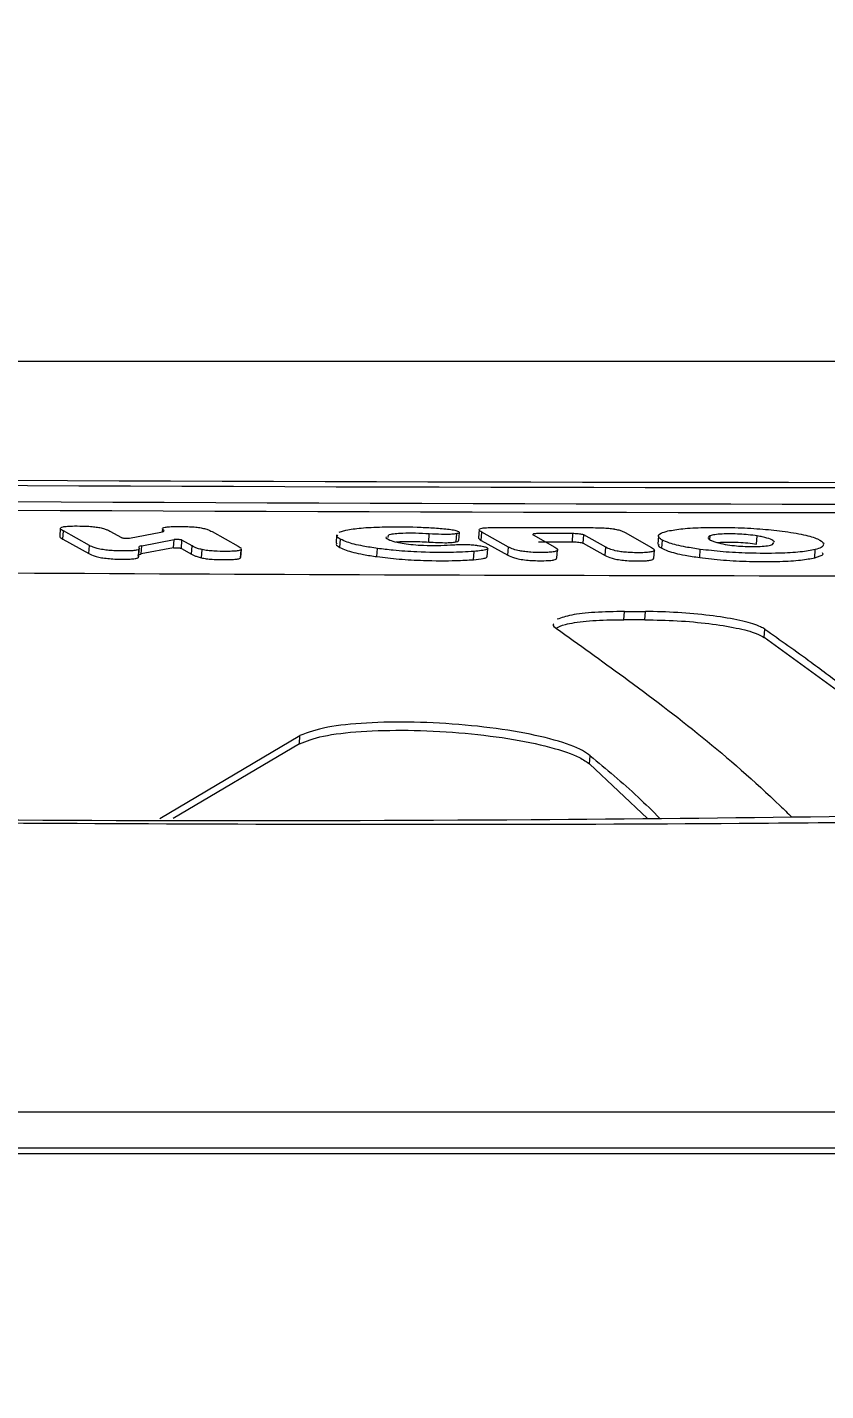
# Model space of a CAD drawing. Header units: millimetres. Extents: x -8327 to 9087, y -6583 to 5996.
# Drawn here: x 5931.46 to 5950.37, y 585.55 to 617.84 of the extents above; entities that cross this region are included whole.
import ezdxf

# ---------------------------------------------------------------- set-up
doc = ezdxf.new("R2010")
doc.units = ezdxf.units.MM
doc.layers.add('DIKOM_ОБЪЕКТ', color=7, linetype='Continuous')
doc.layers.add('DIKOM_РАЗМЕР_ОБЪЕКТА', color=7, linetype='Continuous')
doc.styles.add('style1', font='arial.ttf', dxfattribs={"width": 0.8})
doc.dimstyles.new('1-50', dxfattribs={"dimtxt": 300, "dimasz": 200, "dimexe": 100, "dimexo": 0, "dimgap": 100, "dimtad": 1, "dimtxsty": 'style1', "dimcen": 200, "dimclrd": 7, "dimclre": 7, "dimclrt": 7, "dimadec": 1, "dimazin": 2, "dimtfac": 1, "dimtmove": 0, "dimatfit": 2, "dimfxl": 0, "dimlwd": 25, "dimlwe": 18, "dimarcsym": 0})

# ---------------------------------------------------------------- blocks, each defined once
blk = doc.blocks.new('*D9')
at = {"layer": 'Defpoints', "color": 0, "transparency": 16777216}
for p in [(7087.366, 843.902), (-4957.594, 227.929), (7087.366, -4838.641)]:
    blk.add_point(p, dxfattribs=at)
at = {"layer": 'DIKOM_РАЗМЕР_ОБЪЕКТА', "color": 7, "lineweight": 18, "transparency": 16777216}
for p, q in [((7087.366, 843.902), (7087.366, -4938.641)), ((-4957.594, 227.929), (-4957.594, -4938.641))]:
    blk.add_line(p, q, dxfattribs=at)
at = {"layer": 'DIKOM_РАЗМЕР_ОБЪЕКТА', "color": 7, "lineweight": 25, "transparency": 16777216}
blk.add_line((-4757.594, -4838.641), (6887.366, -4838.641), dxfattribs=at)
at = {"layer": 'DIKOM_РАЗМЕР_ОБЪЕКТА', "color": 7, "transparency": 16777216}
for points in [[(-4757.594, -4805.308), (-4757.594, -4871.975), (-4957.594, -4838.641)], [(6887.366, -4805.308), (6887.366, -4871.975), (7087.366, -4838.641)]]:
    blk.add_solid(points, dxfattribs=at)
at = {"layer": 'DIKOM_РАЗМЕР_ОБЪЕКТА', "color": 7, "transparency": 16777216, "insert": (4098.945, -4585.469), "char_height": 300, "attachment_point": 5, "style": 'style1'}
blk.add_mtext('12040', dxfattribs=at)

msp = doc.modelspace()

# ---------------------------------------------------------------- linework, layer by layer
at = {"layer": 'DIKOM_ОБЪЕКТ', "color": 7, "linetype": 'Continuous', "lineweight": 15}
for p, q in [((6093.049, 609.928), (5854.964, 609.928)), ((5932.246, 605.98), (5932.232, 605.785)), ((5932.306, 605.719), (5932.32, 605.913)), ((5932.935, 605.57), (5932.32, 605.913)), ((5933.42, 605.909), (5933.696, 605.756)), ((5933.887, 605.744), (5934.627, 605.881)), ((5934.667, 605.969), (5934.661, 605.891)), ((5934.702, 605.925), (5934.696, 605.931)), ((5935.841, 605.898), (5936.457, 605.554)), ((5938.85, 605.882), (5939.011, 605.933)), ((5940.971, 605.65), (5940.985, 605.844)), ((5941.624, 605.656), (5941.638, 605.85)), ((5941.682, 605.685), (5941.696, 605.879)), ((5942.162, 605.946), (5942.149, 605.751)), ((5942.214, 605.69), (5942.229, 605.885)), ((5942.857, 605.533), (5942.229, 605.885)), ((5942.574, 605.997), (5944.866, 605.992)), ((5944.385, 605.85), (5943.587, 605.852)), ((5944.372, 605.655), (5944.385, 605.85)), ((5945.621, 605.877), (5946.249, 605.525)), ((5932.306, 605.719), (5932.921, 605.376)), ((5932.921, 605.376), (5932.935, 605.57)), ((5934.164, 605.37), (5934.179, 605.564)), ((5934.927, 605.514), (5934.164, 605.37)), ((5934.179, 605.564), (5934.941, 605.708)), ((5934.927, 605.514), (5934.941, 605.708)), ((5935.114, 605.501), (5935.128, 605.695)), ((5935.368, 605.559), (5935.128, 605.695)), ((5935.355, 605.365), (5935.368, 605.559)), ((5938.789, 605.819), (5938.775, 605.625)), ((5938.869, 605.524), (5938.883, 605.718)), ((5940.014, 605.76), (5940.018, 605.817)), ((5942.214, 605.69), (5942.843, 605.338)), ((5942.843, 605.338), (5942.857, 605.533)), ((5943.44, 605.821), (5943.958, 605.53)), ((5943.573, 605.657), (5944.372, 605.655)), ((5944.63, 605.624), (5944.644, 605.819)), ((5944.63, 605.624), (5945.148, 605.332)), ((5945.162, 605.527), (5944.644, 605.819)), ((5945.148, 605.332), (5945.162, 605.527)), ((5946.412, 605.796), (5946.398, 605.602)), ((5946.488, 605.504), (5946.503, 605.698)), ((5947.635, 605.797), (5947.595, 605.771)), ((5947.628, 605.71), (5947.635, 605.797)), ((5948.736, 605.601), (5948.749, 605.795)), ((5949.115, 605.594), (5949.145, 605.638)), ((5934.095, 605.283), (5934.109, 605.478)), ((5934.103, 605.297), (5934.117, 605.492)), ((5935.114, 605.501), (5935.355, 605.365)), ((5935.59, 605.277), (5935.603, 605.471)), ((5936.514, 605.273), (5936.528, 605.467)), ((5936.514, 605.273), (5936.516, 605.287)), ((5936.522, 605.286), (5936.536, 605.481)), ((5936.53, 605.481), (5936.528, 605.467)), ((5939.745, 605.305), (5939.759, 605.499)), ((5942.031, 605.233), (5942.045, 605.428)), ((5942.357, 605.302), (5942.371, 605.497)), ((5944.008, 605.27), (5944.023, 605.465)), ((5946.3, 605.265), (5946.314, 605.46)), ((5947.387, 605.284), (5947.4, 605.478)), ((5950.111, 605.279), (5950.125, 605.473)), ((5945.591, 603.812), (5945.605, 604.006)), ((5945.605, 604.006), (5946.106, 604.004)), ((5946.092, 603.81), (5946.106, 604.004)), ((5946.092, 603.81), (5945.591, 603.812)), ((5948.915, 603.393), (5948.929, 603.587)), ((5950.827, 602.002), (5948.915, 603.393)), ((5934.607, 599.101), (5937.921, 601.067)), ((5937.908, 600.874), (5937.921, 601.067)), ((5937.908, 600.874), (5934.917, 599.1)), ((5944.779, 600.397), (5944.793, 600.59)), ((5946.151, 599.103), (5944.779, 600.397)), ((5852.742, 592.159), (6131.05, 592.159)), ((6131.049, 591.292), (5853.378, 591.292)), ((6131.049, 591.157), (5853.636, 591.157))]:
    msp.add_line(p, q, dxfattribs=at)
for points, knots in [([(5960.117, 228.93), (5960.11, 230.95), (5960.09, 236.81), (5959.932, 246.505), (5959.589, 258.003), (5959.082, 269.48), (5958.414, 280.925), (5957.584, 292.33), (5956.593, 303.687), (5955.442, 314.986), (5954.131, 326.221), (5952.662, 337.382), (5951.036, 348.46), (5949.254, 359.448), (5947.317, 370.337), (5945.227, 381.119), (5942.985, 391.787), (5940.593, 402.331), (5938.052, 412.744), (5935.365, 423.018), (5932.534, 433.146), (5929.56, 443.12), (5926.447, 452.932), (5923.195, 462.575), (5919.809, 472.042), (5916.289, 481.325), (5912.639, 490.418), (5908.862, 499.314), (5904.959, 508.006), (5900.935, 516.488), (5896.792, 524.753), (5892.534, 532.796), (5888.162, 540.608), (5883.682, 548.187), (5879.094, 555.524), (5874.405, 562.615), (5869.616, 569.455), (5864.731, 576.037), (5859.755, 582.358), (5854.69, 588.413), (5849.54, 594.196), (5844.31, 599.703), (5839.003, 604.93), (5833.623, 609.874), (5828.176, 614.529), (5822.663, 618.894), (5817.09, 622.963), (5811.461, 626.734), (5805.781, 630.209), (5800.051, 633.361), (5795.433, 635.7), (5792.712, 636.877), (5791.93, 637.215)], [0, 0, 0, 0, 0.010755, 0.031188, 0.051621, 0.072055, 0.092489, 0.112922, 0.133356, 0.15379, 0.174224, 0.194659, 0.215093, 0.235528, 0.255963, 0.276399, 0.296834, 0.317271, 0.337707, 0.358144, 0.378582, 0.399019, 0.419458, 0.439897, 0.460336, 0.480776, 0.501217, 0.521658, 0.5421, 0.562542, 0.582985, 0.603428, 0.623873, 0.644317, 0.664762, 0.685208, 0.705653, 0.726099, 0.746544, 0.76699, 0.787434, 0.807878, 0.828321, 0.848762, 0.8692, 0.889637, 0.91007, 0.930499, 0.950924, 0.971343, 0.991758, 1, 1, 1, 1]), ([(6030.002, 607.552), (6003.971, 607.303), (5951.906, 606.806), (5899.913, 607.312), (5873.914, 607.565)], [0, 0, 0, 0, 0.4999606, 1, 1, 1, 1]), ([(6030.27, 607.439), (6004.239, 607.184), (5952.173, 606.675), (5900.181, 607.193), (5874.183, 607.452)], [0, 0, 0, 0, 0.499958, 1, 1, 1, 1]), ([(5874.973, 606.902), (5900.966, 606.626), (5952.956, 606.073), (6005.024, 606.617), (6031.061, 606.888)], [0, 0, 0, 0, 0.499954, 1, 1, 1, 1]), ([(6031.074, 607.084), (6005.043, 606.812), (5952.974, 606.267), (5900.985, 606.821), (5874.987, 607.097)], [0, 0, 0, 0, 0.499953, 1, 1, 1, 1]), ([(5932.32, 605.913), (5932.304, 605.923), (5932.274, 605.941), (5932.244, 605.964), (5932.25, 605.976), (5932.252, 605.979)], [0, 0, 0, 0, 0.41271, 0.82833, 1, 1, 1, 1]), ([(5932.257, 605.995), (5932.272, 606.002), (5932.301, 606.014), (5932.417, 606.027), (5932.602, 606.033), (5932.807, 606.03), (5933, 606.019), (5933.114, 606.005), (5933.167, 605.996), (5933.185, 605.992)], [0, 0, 0, 0, 0.135265, 0.271242, 0.435672, 0.673208, 0.803037, 0.933129, 1, 1, 1, 1]), ([(5933.185, 605.992), (5933.223, 605.983), (5933.297, 605.965), (5933.366, 605.937), (5933.402, 605.918), (5933.42, 605.909)], [0, 0, 0, 0, 0.341989, 0.669595, 1, 1, 1, 1]), ([(5934.627, 605.881), (5934.656, 605.887), (5934.701, 605.897), (5934.699, 605.911), (5934.698, 605.916)], [0, 0, 0, 0, 0.621834, 1, 1, 1, 1]), ([(5934.696, 605.931), (5934.689, 605.937), (5934.675, 605.949), (5934.663, 605.962), (5934.668, 605.968), (5934.668, 605.969)], [0, 0, 0, 0, 0.445653, 0.936831, 1, 1, 1, 1]), ([(5934.678, 605.985), (5934.693, 605.991), (5934.722, 606.004), (5934.838, 606.017), (5935.023, 606.022), (5935.228, 606.02), (5935.421, 606.009), (5935.535, 605.995), (5935.588, 605.986), (5935.606, 605.982)], [0, 0, 0, 0, 0.1352309, 0.2712205, 0.4356618, 0.6732004, 0.8030368, 0.9331313, 1, 1, 1, 1]), ([(5935.606, 605.982), (5935.644, 605.973), (5935.718, 605.955), (5935.787, 605.926), (5935.823, 605.908), (5935.841, 605.898)], [0, 0, 0, 0, 0.34179, 0.669371, 1, 1, 1, 1]), ([(5939.011, 605.933), (5939.121, 605.952), (5939.341, 605.989), (5939.938, 606.015), (5940.535, 606.014), (5940.943, 605.994), (5941.065, 605.989)], [0, 0, 0, 0, 0.246902, 0.493937, 0.849249, 1, 1, 1, 1]), ([(5940.985, 605.844), (5940.875, 605.85), (5940.659, 605.86), (5940.374, 605.86), (5940.163, 605.847), (5940.063, 605.831), (5940.027, 605.819), (5940.018, 605.817)], [0, 0, 0, 0, 0.283202, 0.551247, 0.745705, 0.940563, 1, 1, 1, 1]), ([(5941.638, 605.85), (5941.61, 605.846), (5941.555, 605.836), (5941.424, 605.83), (5941.231, 605.831), (5941.083, 605.839), (5940.985, 605.844)], [0, 0, 0, 0, 0.2026981, 0.4053116, 0.6066168, 1, 1, 1, 1]), ([(5941.065, 605.989), (5941.186, 605.98), (5941.37, 605.967), (5941.568, 605.937), (5941.664, 605.911), (5941.703, 605.884), (5941.689, 605.864), (5941.652, 605.854), (5941.638, 605.85)], [0, 0, 0, 0, 0.30719, 0.465427, 0.623873, 0.779446, 0.914627, 1, 1, 1, 1]), ([(5942.229, 605.885), (5942.214, 605.894), (5942.185, 605.912), (5942.158, 605.932), (5942.166, 605.943), (5942.168, 605.945)], [0, 0, 0, 0, 0.436287, 0.877146, 1, 1, 1, 1]), ([(5942.179, 605.964), (5942.195, 605.97), (5942.228, 605.982), (5942.348, 605.993), (5942.471, 605.997), (5942.555, 605.997), (5942.574, 605.997)], [0, 0, 0, 0, 0.265626, 0.531813, 0.888775, 1, 1, 1, 1]), ([(5943.587, 605.852), (5943.565, 605.851), (5943.521, 605.851), (5943.469, 605.846), (5943.438, 605.838), (5943.429, 605.829), (5943.437, 605.824), (5943.44, 605.821)], [0, 0, 0, 0, 0.212294, 0.425901, 0.63899, 0.853894, 1, 1, 1, 1]), ([(5944.644, 605.819), (5944.641, 605.82), (5944.632, 605.824), (5944.602, 605.832), (5944.546, 605.841), (5944.478, 605.847), (5944.423, 605.85), (5944.393, 605.85), (5944.385, 605.85)], [0, 0, 0, 0, 0.071011, 0.287932, 0.503613, 0.719081, 0.933296, 1, 1, 1, 1]), ([(5944.866, 605.992), (5944.941, 605.991), (5945.064, 605.99), (5945.238, 605.978), (5945.334, 605.966), (5945.378, 605.958), (5945.388, 605.956)], [0, 0, 0, 0, 0.405605, 0.665234, 0.926373, 1, 1, 1, 1]), ([(5945.388, 605.956), (5945.426, 605.948), (5945.5, 605.931), (5945.568, 605.904), (5945.603, 605.886), (5945.621, 605.877)], [0, 0, 0, 0, 0.336893, 0.666447, 1, 1, 1, 1]), ([(5946.503, 605.698), (5946.47, 605.72), (5946.386, 605.776), (5946.421, 605.853), (5946.576, 605.896), (5946.636, 605.913)], [0, 0, 0, 0, 0.272812, 0.717997, 1, 1, 1, 1]), ([(5946.636, 605.913), (5946.742, 605.933), (5946.956, 605.972), (5947.523, 606), (5948.16, 605.998), (5948.821, 605.968), (5949.168, 605.929), (5949.34, 605.91)], [0, 0, 0, 0, 0.1917138, 0.3838131, 0.6274721, 0.8162884, 1, 1, 1, 1]), ([(5948.749, 605.795), (5948.681, 605.806), (5948.557, 605.824), (5948.333, 605.84), (5948.119, 605.846), (5947.908, 605.842), (5947.727, 605.826), (5947.666, 605.807), (5947.635, 605.797)], [0, 0, 0, 0, 0.1852, 0.33462, 0.484261, 0.645603, 0.81986, 1, 1, 1, 1]), ([(5949.34, 605.91), (5949.521, 605.883), (5949.884, 605.828), (5950.221, 605.723), (5950.294, 605.652), (5950.332, 605.614)], [0, 0, 0, 0, 0.324146, 0.647681, 1, 1, 1, 1]), ([(5932.237, 605.785), (5932.236, 605.781), (5932.23, 605.77), (5932.259, 605.747), (5932.29, 605.728), (5932.306, 605.719)], [0, 0, 0, 0, 0.161702, 0.578416, 1, 1, 1, 1]), ([(5934.109, 605.478), (5934.096, 605.471), (5934.069, 605.458), (5933.981, 605.447), (5933.883, 605.441), (5933.749, 605.438), (5933.58, 605.441), (5933.395, 605.453), (5933.238, 605.472), (5933.073, 605.507), (5932.986, 605.542), (5932.943, 605.566), (5932.935, 605.57)], [0, 0, 0, 0, 0.0874769, 0.1754841, 0.2265633, 0.2934248, 0.4284788, 0.5192606, 0.6100621, 0.7303832, 0.9476842, 1, 1, 1, 1]), ([(5933.696, 605.756), (5933.697, 605.756), (5933.701, 605.754), (5933.716, 605.75), (5933.743, 605.745), (5933.777, 605.742), (5933.813, 605.74), (5933.847, 605.74), (5933.872, 605.742), (5933.883, 605.743), (5933.887, 605.744)], [0, 0, 0, 0, 0.037816, 0.185494, 0.331066, 0.478164, 0.623442, 0.76759, 0.910652, 1, 1, 1, 1]), ([(5934.179, 605.564), (5934.152, 605.558), (5934.097, 605.544), (5934.102, 605.526), (5934.105, 605.517)], [0, 0, 0, 0, 0.4889116, 1, 1, 1, 1]), ([(5934.105, 605.517), (5934.108, 605.513), (5934.115, 605.505), (5934.119, 605.492), (5934.113, 605.483), (5934.109, 605.478)], [0, 0, 0, 0, 0.298117, 0.596278, 1, 1, 1, 1]), ([(5934.927, 605.514), (5934.929, 605.514), (5934.938, 605.515), (5934.958, 605.517), (5934.992, 605.517), (5935.027, 605.516), (5935.061, 605.513), (5935.09, 605.509), (5935.107, 605.504), (5935.113, 605.502), (5935.114, 605.501)], [0, 0, 0, 0, 0.03623, 0.18474, 0.333985, 0.481398, 0.62968, 0.778434, 0.928869, 1, 1, 1, 1]), ([(5935.128, 605.695), (5935.127, 605.696), (5935.122, 605.698), (5935.108, 605.702), (5935.081, 605.707), (5935.047, 605.71), (5935.011, 605.712), (5934.977, 605.712), (5934.954, 605.71), (5934.944, 605.709), (5934.941, 605.708)], [0, 0, 0, 0, 0.0432313, 0.1944599, 0.345118, 0.4940868, 0.6434896, 0.792158, 0.9416957, 1, 1, 1, 1]), ([(5935.603, 605.471), (5935.566, 605.481), (5935.492, 605.5), (5935.423, 605.53), (5935.387, 605.549), (5935.368, 605.559)], [0, 0, 0, 0, 0.342122, 0.669698, 1, 1, 1, 1]), ([(5936.457, 605.554), (5936.474, 605.544), (5936.507, 605.525), (5936.524, 605.505), (5936.532, 605.496)], [0, 0, 0, 0, 0.508643, 1, 1, 1, 1]), ([(5938.797, 605.623), (5938.79, 605.614), (5938.763, 605.583), (5938.825, 605.549), (5938.869, 605.524)], [0, 0, 0, 0, 0.277534, 1, 1, 1, 1]), ([(5938.883, 605.718), (5938.843, 605.741), (5938.781, 605.775), (5938.807, 605.806), (5938.816, 605.817)], [0, 0, 0, 0, 0.654536, 1, 1, 1, 1]), ([(5938.869, 605.524), (5938.914, 605.502), (5939.032, 605.445), (5939.331, 605.367), (5939.635, 605.321), (5939.745, 605.305)], [0, 0, 0, 0, 0.27925, 0.738721, 1, 1, 1, 1]), ([(5939.759, 605.499), (5939.641, 605.517), (5939.345, 605.562), (5939.047, 605.639), (5938.931, 605.695), (5938.883, 605.718)], [0, 0, 0, 0, 0.280192, 0.703741, 1, 1, 1, 1]), ([(5939.966, 605.773), (5939.964, 605.771), (5939.935, 605.749), (5940.032, 605.704), (5940.176, 605.651), (5940.327, 605.625), (5940.386, 605.615)], [0, 0, 0, 0, 0.026851, 0.454537, 0.786783, 1, 1, 1, 1]), ([(5940.197, 605.653), (5940.23, 605.656), (5940.33, 605.665), (5940.536, 605.665), (5940.763, 605.661), (5940.901, 605.654), (5940.971, 605.65)], [0, 0, 0, 0, 0.16123, 0.502004, 0.747246, 1, 1, 1, 1]), ([(5940.386, 605.615), (5940.457, 605.605), (5940.598, 605.587), (5940.88, 605.571), (5941.191, 605.567), (5941.386, 605.577), (5941.485, 605.581)], [0, 0, 0, 0, 0.208331, 0.416888, 0.703383, 1, 1, 1, 1]), ([(5940.971, 605.65), (5941.042, 605.646), (5941.187, 605.638), (5941.383, 605.634), (5941.537, 605.641), (5941.595, 605.651), (5941.624, 605.656)], [0, 0, 0, 0, 0.290898, 0.5850064, 0.7861156, 1, 1, 1, 1]), ([(5941.485, 605.581), (5941.53, 605.584), (5941.638, 605.591), (5941.805, 605.595), (5941.976, 605.588), (5942.078, 605.579), (5942.128, 605.572), (5942.14, 605.57)], [0, 0, 0, 0, 0.238114, 0.559947, 0.748821, 0.938198, 1, 1, 1, 1]), ([(5941.624, 605.656), (5941.648, 605.662), (5941.681, 605.671), (5941.676, 605.682), (5941.675, 605.685)], [0, 0, 0, 0, 0.70637, 1, 1, 1, 1]), ([(5942.14, 605.57), (5942.186, 605.563), (5942.253, 605.552), (5942.312, 605.535), (5942.356, 605.518), (5942.382, 605.496), (5942.34, 605.469), (5942.223, 605.445), (5942.104, 605.434), (5942.045, 605.428)], [0, 0, 0, 0, 0.146663, 0.219313, 0.291831, 0.438457, 0.583143, 0.790833, 1, 1, 1, 1]), ([(5942.153, 605.751), (5942.151, 605.749), (5942.144, 605.738), (5942.17, 605.718), (5942.199, 605.699), (5942.214, 605.69)], [0, 0, 0, 0, 0.108564, 0.550987, 1, 1, 1, 1]), ([(5943.958, 605.53), (5943.991, 605.507), (5944.038, 605.476), (5944.008, 605.437), (5943.929, 605.416), (5943.785, 605.403), (5943.602, 605.401), (5943.41, 605.407), (5943.244, 605.423), (5943.095, 605.446), (5942.953, 605.484), (5942.892, 605.515), (5942.857, 605.533)], [0, 0, 0, 0, 0.1888, 0.270374, 0.352846, 0.42471, 0.511961, 0.60383, 0.669832, 0.735766, 0.845913, 1, 1, 1, 1]), ([(5944.372, 605.655), (5944.378, 605.655), (5944.408, 605.655), (5944.462, 605.653), (5944.53, 605.647), (5944.586, 605.638), (5944.617, 605.63), (5944.627, 605.625), (5944.63, 605.624)], [0, 0, 0, 0, 0.062317, 0.275087, 0.488157, 0.701321, 0.917006, 1, 1, 1, 1]), ([(5946.249, 605.525), (5946.282, 605.502), (5946.33, 605.47), (5946.299, 605.432), (5946.221, 605.41), (5946.079, 605.398), (5945.897, 605.396), (5945.708, 605.402), (5945.545, 605.417), (5945.399, 605.441), (5945.258, 605.478), (5945.197, 605.509), (5945.162, 605.527)], [0, 0, 0, 0, 0.191423, 0.272829, 0.355037, 0.427011, 0.51375, 0.604767, 0.669768, 0.734634, 0.845913, 1, 1, 1, 1]), ([(5946.42, 605.6), (5946.412, 605.592), (5946.385, 605.562), (5946.444, 605.528), (5946.488, 605.504)], [0, 0, 0, 0, 0.262076, 1, 1, 1, 1]), ([(5947.4, 605.478), (5947.283, 605.496), (5946.985, 605.539), (5946.673, 605.617), (5946.553, 605.674), (5946.503, 605.698)], [0, 0, 0, 0, 0.275095, 0.694973, 1, 1, 1, 1]), ([(5947.591, 605.755), (5947.59, 605.752), (5947.584, 605.733), (5947.616, 605.714), (5947.641, 605.698)], [0, 0, 0, 0, 0.197667, 1, 1, 1, 1]), ([(5947.641, 605.698), (5947.66, 605.689), (5947.699, 605.669), (5947.804, 605.634), (5947.921, 605.61), (5947.993, 605.596)], [0, 0, 0, 0, 0.273175, 0.546607, 1, 1, 1, 1]), ([(5947.805, 605.637), (5947.83, 605.64), (5947.903, 605.648), (5948.078, 605.651), (5948.301, 605.647), (5948.542, 605.63), (5948.67, 605.611), (5948.736, 605.601)], [0, 0, 0, 0, 0.105273, 0.3085417, 0.5322694, 0.7598971, 1, 1, 1, 1]), ([(5947.993, 605.596), (5948.062, 605.585), (5948.185, 605.565), (5948.409, 605.548), (5948.622, 605.542), (5948.831, 605.545), (5949.02, 605.562), (5949.081, 605.583), (5949.115, 605.594)], [0, 0, 0, 0, 0.18578, 0.332365, 0.478625, 0.63523, 0.80269, 1, 1, 1, 1]), ([(5949.155, 605.653), (5949.133, 605.674), (5949.089, 605.715), (5948.925, 605.764), (5948.79, 605.788), (5948.749, 605.795)], [0, 0, 0, 0, 0.426886, 0.826605, 1, 1, 1, 1]), ([(5950.316, 605.593), (5950.311, 605.568), (5950.303, 605.523), (5950.177, 605.488), (5950.125, 605.473)], [0, 0, 0, 0, 0.582261, 1, 1, 1, 1]), ([(6031.697, 605.475), (6019.059, 605.296), (5993.785, 604.936), (5955.895, 604.788), (5918.022, 604.947), (5892.793, 605.314), (5880.179, 605.497)], [0, 0, 0, 0, 0.249967, 0.49993, 0.749966, 1, 1, 1, 1]), ([(5932.921, 605.376), (5932.962, 605.355), (5933.024, 605.324), (5933.178, 605.287), (5933.324, 605.264), (5933.5, 605.249), (5933.689, 605.244), (5933.862, 605.246), (5933.998, 605.255), (5934.069, 605.269), (5934.088, 605.279), (5934.095, 605.283)], [0, 0, 0, 0, 0.2332298, 0.3499997, 0.446919, 0.5444702, 0.6555318, 0.7706327, 0.8586141, 0.9468391, 1, 1, 1, 1]), ([(5934.089, 605.334), (5934.089, 605.337), (5934.087, 605.348), (5934.118, 605.36), (5934.156, 605.368), (5934.164, 605.37)], [0, 0, 0, 0, 0.193706, 0.815098, 1, 1, 1, 1]), ([(5934.095, 605.283), (5934.099, 605.287), (5934.104, 605.292), (5934.103, 605.297), (5934.102, 605.297)], [0, 0, 0, 0, 0.815597, 1, 1, 1, 1]), ([(5935.355, 605.365), (5935.373, 605.355), (5935.41, 605.335), (5935.479, 605.305), (5935.552, 605.286), (5935.59, 605.277)], [0, 0, 0, 0, 0.3381512, 0.6649032, 1, 1, 1, 1]), ([(5935.59, 605.277), (5935.626, 605.27), (5935.698, 605.256), (5935.854, 605.241), (5936.059, 605.233), (5936.257, 605.233), (5936.414, 605.244), (5936.488, 605.257), (5936.507, 605.268), (5936.514, 605.273)], [0, 0, 0, 0, 0.129597, 0.259935, 0.41527, 0.654043, 0.785551, 0.918076, 1, 1, 1, 1]), ([(5936.528, 605.467), (5936.515, 605.46), (5936.489, 605.447), (5936.382, 605.434), (5936.203, 605.427), (5936.001, 605.429), (5935.805, 605.441), (5935.683, 605.455), (5935.625, 605.467), (5935.603, 605.471)], [0, 0, 0, 0, 0.129787, 0.260082, 0.415088, 0.654191, 0.78551, 0.917886, 1, 1, 1, 1]), ([(5939.745, 605.305), (5939.916, 605.284), (5940.26, 605.242), (5940.925, 605.209), (5941.544, 605.205), (5941.897, 605.225), (5942.031, 605.233)], [0, 0, 0, 0, 0.236104, 0.472501, 0.800258, 1, 1, 1, 1]), ([(5942.045, 605.428), (5941.862, 605.418), (5941.454, 605.397), (5940.771, 605.408), (5940.168, 605.447), (5939.881, 605.484), (5939.759, 605.499)], [0, 0, 0, 0, 0.266687, 0.595859, 0.829038, 1, 1, 1, 1]), ([(5942.031, 605.233), (5942.114, 605.242), (5942.241, 605.255), (5942.347, 605.281), (5942.348, 605.297), (5942.348, 605.303)], [0, 0, 0, 0, 0.523926, 0.8114111, 1, 1, 1, 1]), ([(5942.843, 605.338), (5942.887, 605.316), (5942.95, 605.285), (5943.116, 605.245), (5943.271, 605.223), (5943.46, 605.21), (5943.655, 605.207), (5943.83, 605.212), (5943.941, 605.227), (5944, 605.247), (5944, 605.263), (5944, 605.271)], [0, 0, 0, 0, 0.230769, 0.332224, 0.434719, 0.523395, 0.6328, 0.747619, 0.827915, 0.907971, 1, 1, 1, 1]), ([(5945.148, 605.332), (5945.193, 605.31), (5945.256, 605.278), (5945.421, 605.239), (5945.573, 605.217), (5945.759, 605.204), (5945.949, 605.201), (5946.12, 605.207), (5946.23, 605.221), (5946.291, 605.241), (5946.292, 605.257), (5946.292, 605.266)], [0, 0, 0, 0, 0.234948, 0.335271, 0.436637, 0.525188, 0.631978, 0.744163, 0.824443, 0.904498, 1, 1, 1, 1]), ([(5946.488, 605.504), (5946.533, 605.482), (5946.651, 605.425), (5946.957, 605.347), (5947.267, 605.301), (5947.387, 605.284)], [0, 0, 0, 0, 0.274421, 0.72151, 1, 1, 1, 1]), ([(5947.387, 605.284), (5947.57, 605.262), (5947.937, 605.219), (5948.616, 605.187), (5949.254, 605.187), (5949.802, 605.218), (5950.009, 605.259), (5950.111, 605.279)], [0, 0, 0, 0, 0.194544, 0.389754, 0.628352, 0.818348, 1, 1, 1, 1]), ([(5950.125, 605.473), (5950.017, 605.452), (5949.801, 605.41), (5949.234, 605.38), (5948.596, 605.382), (5947.931, 605.415), (5947.576, 605.457), (5947.4, 605.478)], [0, 0, 0, 0, 0.191635, 0.383532, 0.622543, 0.81298, 1, 1, 1, 1]), ([(5950.111, 605.279), (5950.205, 605.306), (5950.329, 605.343), (5950.305, 605.387), (5950.299, 605.398)], [0, 0, 0, 0, 0.752445, 1, 1, 1, 1]), ([(5945.605, 604.006), (5945.364, 604.002), (5944.883, 603.995), (5944.311, 603.929), (5944.113, 603.857), (5944.013, 603.822)], [0, 0, 0, 0, 0.332992, 0.666257, 1, 1, 1, 1]), ([(5948.929, 603.587), (5948.897, 603.606), (5948.787, 603.672), (5948.437, 603.781), (5947.816, 603.895), (5947.069, 603.973), (5946.478, 604.002), (5946.167, 604.004), (5946.106, 604.004)], [0, 0, 0, 0, 0.0874008, 0.3030405, 0.5186226, 0.733526, 0.9477974, 1, 1, 1, 1]), ([(5943.932, 603.715), (5943.926, 603.708), (5943.893, 603.674), (5943.95, 603.634), (5943.996, 603.602)], [0, 0, 0, 0, 0.195611, 1, 1, 1, 1]), ([(5943.99, 603.609), (5944.05, 603.641), (5944.185, 603.712), (5944.677, 603.782), (5945.192, 603.811), (5945.515, 603.812), (5945.591, 603.812)], [0, 0, 0, 0, 0.260914, 0.581262, 0.900478, 1, 1, 1, 1]), ([(5943.996, 603.602), (5944.527, 603.223), (5946.299, 601.958), (5948.16, 600.511), (5949.473, 599.23), (5949.562, 599.142)], [0, 0, 0, 0, 0.284734, 0.951083, 1, 1, 1, 1]), ([(5946.092, 603.81), (5946.347, 603.805), (5946.857, 603.795), (5947.624, 603.724), (5948.278, 603.619), (5948.717, 603.502), (5948.858, 603.424), (5948.915, 603.393)], [0, 0, 0, 0, 0.213699, 0.427421, 0.641473, 0.856235, 1, 1, 1, 1]), ([(5948.929, 603.587), (5949.295, 603.33), (5949.933, 602.882), (5950.569, 602.401), (5950.84, 602.196)], [0, 0, 0, 0, 0.574177, 1, 1, 1, 1]), ([(5944.793, 600.59), (5944.737, 600.63), (5944.558, 600.759), (5943.991, 600.968), (5943.013, 601.181), (5941.841, 601.329), (5940.611, 601.397), (5939.47, 601.378), (5938.472, 601.276), (5938.111, 601.139), (5937.921, 601.067)], [0, 0, 0, 0, 0.059767, 0.192152, 0.324493, 0.45677, 0.588939, 0.720927, 0.852981, 1, 1, 1, 1]), ([(5937.908, 600.874), (5938.074, 600.939), (5938.408, 601.069), (5939.339, 601.177), (5940.464, 601.206), (5941.691, 601.147), (5942.875, 601.008), (5943.878, 600.801), (5944.507, 600.586), (5944.707, 600.447), (5944.779, 600.397)], [0, 0, 0, 0, 0.132223, 0.264529, 0.396674, 0.528679, 0.660694, 0.79275, 0.924999, 1, 1, 1, 1]), ([(5944.793, 600.59), (5945.172, 600.275), (5945.725, 599.815), (5946.274, 599.276), (5946.447, 599.106)], [0, 0, 0, 0, 0.684277, 1, 1, 1, 1]), ([(5957.515, 599.234), (5952.806, 599.17), (5941.917, 599.02), (5929.769, 599.037), (5922.346, 599.179), (5921.06, 599.203)], [0, 0, 0, 0, 0.386455, 0.893749, 1, 1, 1, 1]), ([(5957.676, 599.088), (5957.052, 599.079), (5953.931, 599.034), (5941.754, 598.899), (5930.245, 598.99), (5921.222, 599.062)], [0, 0, 0, 0, 0.051229, 0.25613, 1, 1, 1, 1]), ([(5853.636, 591.157), (5855.664, 588.82), (5861.168, 582.475), (5869.865, 571.175), (5879.599, 557.006), (5888.922, 541.767), (5897.796, 525.551), (5906.177, 508.426), (5914.037, 490.44), (5921.349, 471.605), (5928.113, 451.969), (5934.313, 431.599), (5939.923, 410.594), (5944.912, 389.048), (5949.262, 367.024), (5952.951, 344.552), (5955.986, 321.675), (5958.365, 298.469), (5960.077, 275.043), (5961.112, 251.505), (5961.462, 227.928), (5961.112, 204.351), (5960.077, 180.813), (5958.365, 157.387), (5955.987, 134.181), (5952.95, 111.305), (5949.262, 88.832), (5944.912, 66.808), (5939.923, 45.263), (5934.314, 24.257), (5928.113, 3.888), (5921.349, -15.748), (5914.376, -33.703), (5907.287, -50.081), (5900.167, -64.999), (5892.667, -79.261), (5884.821, -92.802), (5876.702, -105.508), (5868.33, -117.344), (5860.64, -127.227), (5855.664, -132.963), (5853.636, -135.3)], [0, 0, 0, 0, 0.015653, 0.042491, 0.069412, 0.096377, 0.123342, 0.150264, 0.177101, 0.203938, 0.23086, 0.257824, 0.284789, 0.311711, 0.338548, 0.365385, 0.392306, 0.419271, 0.446235, 0.473156, 0.499993, 0.52683, 0.553752, 0.580716, 0.607681, 0.634603, 0.66144, 0.688277, 0.715198, 0.742163, 0.769127, 0.796049, 0.822886, 0.845964, 0.869165, 0.892393, 0.915621, 0.938822, 0.961584, 0.984347, 1, 1, 1, 1])]:
    msp.add_open_spline(points, degree=3, knots=knots, dxfattribs=at)

# ---------------------------------------------------------------- dimensions: what is measured, and where the dimension line sits
at = {"layer": 'DIKOM_РАЗМЕР_ОБЪЕКТА'}
dim = msp.add_linear_dim(base=(7087.366, -4838.641), p1=(-4957.594, 227.929), p2=(7087.366, 843.902), text='12040', dimstyle='1-50', dxfattribs=at)
dim.commit()
dim.dimension.update_dxf_attribs({"geometry": '*D9', "text_midpoint": (4098.945, -4838.641), "dimtype": 160})

doc.saveas('drawing.dxf')
